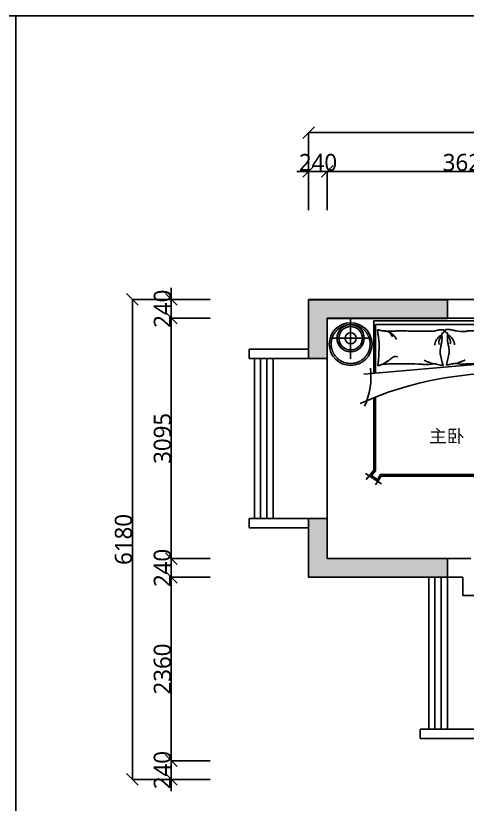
# Model space of a CAD drawing. Header units: millimetres. Extents: x -18923 to 87021, y -73077 to -1985.
# Drawn here: x 7563 to 13368, y -48829 to -38680 of the extents above; entities that cross this region are included whole.
import ezdxf

# ---------------------------------------------------------------- set-up
doc = ezdxf.new("R2010")
doc.units = ezdxf.units.MM
doc.header["$LTSCALE"] = 10
doc.linetypes.add('DASH', pattern=[0.35, 0.25, -0.1])
doc.layers.get('Defpoints').update_dxf_attribs({"color": 250})
for name, color, linetype in [('0文字-标注', 7, 'Continuous'), ('1结构-填充-剪力墙', 251, 'Continuous'), ('1结构-墙体', 7, 'Continuous'), ('1结构-楼梯-梯步', 49, 'Continuous'), ('1结构-窗及电梯', 133, 'Continuous'), ('2平面-家具-活动', 133, 'Continuous'), ('2平面-家具-细线', 8, 'Continuous'), ('5', 8, 'Continuous'), ('平面-文字', 255, 'Continuous')]:
    doc.layers.add(name, color=color, linetype=linetype)
doc.styles.add('dim_font', font='SIMPLEX.shx', dxfattribs={"width": 0.8})
doc.styles.add('图框－雅黑', font='')
doc.styles.get('图框－雅黑').set_extended_font_data('Microsoft YaHei')
doc.dimstyles.new('1-30', dxfattribs={"dimtxt": 150, "dimasz": 4, "dimexe": 1.5, "dimexo": 0, "dimgap": 0.6, "dimtad": 1, "dimdec": 0, "dimlfac": 30, "dimdsep": 46, "dimtxsty": 'dim_font', "dimblk": 'DOTSMALL', "dimcen": 4, "dimdle": 1.5, "dimclrd": 123, "dimclre": 123, "dimclrt": 256, "dimadec": 0, "dimazin": 0, "dimtfac": 1, "dimtdec": 0, "dimtix": 1, "dimtmove": 2, "dimatfit": 3, "dimldrblk": 'DOTSMALL', "dimfxl": 1.5, "dimarcsym": 0})

# ---------------------------------------------------------------- blocks, each defined once
blk = doc.blocks.new('_OBLIQUE')
at = {"color": 0, "linetype": 'ByBlock'}
blk.add_line((-0.5, -0.5), (0.5, 0.5), dxfattribs=at)
blk = doc.blocks.new('*D97')
at = {"layer": '0文字-标注', "color": 8, "lineweight": -2, "transparency": 16777216}
for p, q in [((10063, -42572), (9562, -42572)), ((9563, -42571), (9563, -45670)), ((10063, -45668), (9562, -45668))]:
    blk.add_line(p, q, dxfattribs=at)
at = {"layer": 'Defpoints', "color": 0, "transparency": 16777216}
for p in [(10063, -42572), (9563, -45668), (10063, -45668)]:
    blk.add_point(p, dxfattribs=at)
at = {"layer": '0文字-标注', "color": 8, "lineweight": -2, "transparency": 16777216, "xscale": 150, "yscale": 150, "zscale": 150}
for p, rotation in [((9563, -42572), 90), ((9563, -45668), 270)]:
    blk.add_blockref('_OBLIQUE', p, dxfattribs=dict(at, rotation=rotation))
at = {"layer": '0文字-标注', "color": 255, "transparency": 16777216, "insert": (9448, -44120), "char_height": 220, "attachment_point": 5, "rotation": 90, "style": '图框－雅黑'}
blk.add_mtext('3095', dxfattribs=at)
blk = doc.blocks.new('_DotSmall')
at = {"color": 0, "linetype": 'ByBlock', "const_width": 0.5}
blk.add_lwpolyline([(-0.0625, 0, 1), (0.0625, 0, 1)], format="xyb", close=True, dxfattribs=at)
blk = doc.blocks.new('*D98')
at = {"layer": '0文字-标注', "color": 8, "lineweight": -2, "transparency": 16777216}
for p, q in [((10063, -45908), (9562, -45908)), ((9563, -45907), (9563, -48272)), ((10063, -48270), (9562, -48270))]:
    blk.add_line(p, q, dxfattribs=at)
at = {"layer": 'Defpoints', "color": 0, "transparency": 16777216}
for p in [(10063, -45908), (9563, -48270), (10063, -48270)]:
    blk.add_point(p, dxfattribs=at)
at = {"layer": '0文字-标注', "color": 8, "lineweight": -2, "transparency": 16777216, "xscale": 150, "yscale": 150, "zscale": 150}
for p, rotation in [((9563, -45908), 90), ((9563, -48270), 270)]:
    blk.add_blockref('_OBLIQUE', p, dxfattribs=dict(at, rotation=rotation))
at = {"layer": '0文字-标注', "color": 255, "transparency": 16777216, "insert": (9448, -47089), "char_height": 220, "attachment_point": 5, "rotation": 90, "style": '图框－雅黑'}
blk.add_mtext('2360', dxfattribs=at)
blk = doc.blocks.new('*D99')
at = {"layer": '0文字-标注', "color": 8, "lineweight": -2, "transparency": 16777216}
for p, q in [((10063, -42332), (9062, -42332)), ((9063, -48512), (9063, -42331)), ((10063, -48510), (9062, -48510))]:
    blk.add_line(p, q, dxfattribs=at)
at = {"layer": 'Defpoints', "color": 0, "transparency": 16777216}
for p in [(9063, -42332), (10063, -42332), (10063, -48510)]:
    blk.add_point(p, dxfattribs=at)
at = {"layer": '0文字-标注', "color": 8, "lineweight": -2, "transparency": 16777216, "xscale": 150, "yscale": 150, "zscale": 150}
for p, rotation in [((9063, -42332), 90), ((9063, -48510), 270)]:
    blk.add_blockref('_OBLIQUE', p, dxfattribs=dict(at, rotation=rotation))
at = {"layer": '0文字-标注', "color": 255, "transparency": 16777216, "insert": (8948, -45421), "char_height": 220, "attachment_point": 5, "rotation": 90, "style": '图框－雅黑'}
blk.add_mtext('6180', dxfattribs=at)
blk = doc.blocks.new('*D100')
at = {"layer": '0文字-标注', "color": 8, "lineweight": -2, "transparency": 16777216}
for p, q in [((11567, -40684), (15194, -40684)), ((11569, -41184), (11569, -40683)), ((15193, -41184), (15193, -40683))]:
    blk.add_line(p, q, dxfattribs=at)
at = {"layer": 'Defpoints', "color": 0, "transparency": 16777216}
for p in [(15193, -40684), (11569, -41184), (15193, -41184)]:
    blk.add_point(p, dxfattribs=at)
at = {"layer": '0文字-标注', "color": 8, "lineweight": -2, "transparency": 16777216, "xscale": 150, "yscale": 150, "zscale": 150, "rotation": 180}
blk.add_blockref('_OBLIQUE', (11569, -40684), dxfattribs=at)
at = {"layer": '0文字-标注', "color": 8, "lineweight": -2, "transparency": 16777216, "xscale": 150, "yscale": 150, "zscale": 150}
blk.add_blockref('_OBLIQUE', (15193, -40684), dxfattribs=at)
at = {"layer": '0文字-标注', "color": 255, "transparency": 16777216, "insert": (13381, -40570), "char_height": 220, "attachment_point": 5, "style": '图框－雅黑'}
blk.add_mtext('3625', dxfattribs=at)
blk = doc.blocks.new('*D106')
at = {"layer": '0文字-标注', "color": 8, "lineweight": -2, "transparency": 16777216}
for p, q in [((31050, -40184), (11327, -40184)), ((11329, -41184), (11329, -40183)), ((31049, -41184), (31049, -40183))]:
    blk.add_line(p, q, dxfattribs=at)
at = {"layer": 'Defpoints', "color": 0, "transparency": 16777216}
for p in [(11329, -40184), (11329, -41184), (31049, -41184)]:
    blk.add_point(p, dxfattribs=at)
at = {"layer": '0文字-标注', "color": 8, "lineweight": -2, "transparency": 16777216, "xscale": 150, "yscale": 150, "zscale": 150, "rotation": 180}
blk.add_blockref('_OBLIQUE', (11329, -40184), dxfattribs=at)
at = {"layer": '0文字-标注', "color": 8, "lineweight": -2, "transparency": 16777216, "xscale": 150, "yscale": 150, "zscale": 150}
blk.add_blockref('_OBLIQUE', (31049, -40184), dxfattribs=at)
at = {"layer": '0文字-标注', "color": 255, "transparency": 16777216, "insert": (21189, -40069), "char_height": 220, "attachment_point": 5, "style": '图框－雅黑'}
blk.add_mtext('19720', dxfattribs=at)
blk = doc.blocks.new('*D112')
at = {"layer": '0文字-标注', "color": 8, "lineweight": -2, "transparency": 16777216}
for p, q in [((9563, -42332), (9563, -42182)), ((10063, -42332), (9562, -42332)), ((9563, -42332), (9563, -42572)), ((10063, -42572), (9562, -42572)), ((9563, -42572), (9563, -42722))]:
    blk.add_line(p, q, dxfattribs=at)
at = {"layer": 'Defpoints', "color": 0, "transparency": 16777216}
for p in [(10063, -42332), (9563, -42572), (10063, -42572)]:
    blk.add_point(p, dxfattribs=at)
at = {"layer": '0文字-标注', "color": 8, "lineweight": -2, "transparency": 16777216, "xscale": 150, "yscale": 150, "zscale": 150}
for p, rotation in [((9563, -42332), 270), ((9563, -42572), 90)]:
    blk.add_blockref('_OBLIQUE', p, dxfattribs=dict(at, rotation=rotation))
at = {"layer": '0文字-标注', "color": 255, "transparency": 16777216, "insert": (9448, -42452), "char_height": 220, "attachment_point": 5, "rotation": 90, "style": '图框－雅黑'}
blk.add_mtext('240', dxfattribs=at)
blk = doc.blocks.new('*D113')
at = {"layer": '0文字-标注', "color": 8, "lineweight": -2, "transparency": 16777216}
for p, q in [((9563, -45668), (9563, -45518)), ((10063, -45668), (9562, -45668)), ((9563, -45668), (9563, -45908)), ((10063, -45908), (9562, -45908)), ((9563, -45908), (9563, -46058))]:
    blk.add_line(p, q, dxfattribs=at)
at = {"layer": 'Defpoints', "color": 0, "transparency": 16777216}
for p in [(10063, -45668), (9563, -45908), (10063, -45908)]:
    blk.add_point(p, dxfattribs=at)
at = {"layer": '0文字-标注', "color": 8, "lineweight": -2, "transparency": 16777216, "xscale": 150, "yscale": 150, "zscale": 150}
for p, rotation in [((9563, -45668), 270), ((9563, -45908), 90)]:
    blk.add_blockref('_OBLIQUE', p, dxfattribs=dict(at, rotation=rotation))
at = {"layer": '0文字-标注', "color": 255, "transparency": 16777216, "insert": (9448, -45788), "char_height": 220, "attachment_point": 5, "rotation": 90, "style": '图框－雅黑'}
blk.add_mtext('240', dxfattribs=at)
blk = doc.blocks.new('*D114')
at = {"layer": '0文字-标注', "color": 8, "lineweight": -2, "transparency": 16777216}
for p, q in [((9563, -48270), (9563, -48120)), ((10063, -48270), (9562, -48270)), ((9563, -48270), (9563, -48510)), ((10063, -48510), (9562, -48510)), ((9563, -48510), (9563, -48660))]:
    blk.add_line(p, q, dxfattribs=at)
at = {"layer": 'Defpoints', "color": 0, "transparency": 16777216}
for p in [(10063, -48270), (9563, -48510), (10063, -48510)]:
    blk.add_point(p, dxfattribs=at)
at = {"layer": '0文字-标注', "color": 8, "lineweight": -2, "transparency": 16777216, "xscale": 150, "yscale": 150, "zscale": 150}
for p, rotation in [((9563, -48270), 270), ((9563, -48510), 90)]:
    blk.add_blockref('_OBLIQUE', p, dxfattribs=dict(at, rotation=rotation))
at = {"layer": '0文字-标注', "color": 255, "transparency": 16777216, "insert": (9448, -48390), "char_height": 220, "attachment_point": 5, "rotation": 90, "style": '图框－雅黑'}
blk.add_mtext('240', dxfattribs=at)
blk = doc.blocks.new('*D115')
at = {"layer": '0文字-标注', "color": 8, "lineweight": -2, "transparency": 16777216}
for p, q in [((11329, -40684), (11179, -40684)), ((11329, -41184), (11329, -40683)), ((11569, -40684), (11329, -40684)), ((11569, -41184), (11569, -40683)), ((11569, -40684), (11719, -40684))]:
    blk.add_line(p, q, dxfattribs=at)
at = {"layer": 'Defpoints', "color": 0, "transparency": 16777216}
for p in [(11329, -40684), (11329, -41184), (11569, -41184)]:
    blk.add_point(p, dxfattribs=at)
at = {"layer": '0文字-标注', "color": 8, "lineweight": -2, "transparency": 16777216, "xscale": 150, "yscale": 150, "zscale": 150}
blk.add_blockref('_OBLIQUE', (11329, -40684), dxfattribs=at)
at = {"layer": '0文字-标注', "color": 8, "lineweight": -2, "transparency": 16777216, "xscale": 150, "yscale": 150, "zscale": 150, "rotation": 180}
blk.add_blockref('_OBLIQUE', (11569, -40684), dxfattribs=at)
at = {"layer": '0文字-标注', "color": 255, "transparency": 16777216, "insert": (11449, -40570), "char_height": 220, "attachment_point": 5, "style": '图框－雅黑'}
blk.add_mtext('240', dxfattribs=at)
blk = doc.blocks.new('A$C0ED86D5A')
for p, q in [((-900, 0), (900, 0)), ((-900, 0), (-900, -676)), ((900, -520), (900, 0)), ((-1031, -687), (999, -511)), ((900, -1923), (900, -678)), ((-900, -989), (-900, -1923)), ((-900, -1923), (-1001, -2043)), ((1001, -2041), (900, -1923)), ((-1007, -1966), (-803, -2101)), ((-878, -2114), (-806, -2000)), ((-806, -2000), (806, -2000)), ((802, -2105), (999, -1966)), ((806, -2000), (864, -2135))]:
    blk.add_line(p, q)
at = {"color": 8}
for p, q in [((-880, -50), (880, -50)), ((-880, -674), (-880, -50)), ((880, -521), (880, -50))]:
    blk.add_line(p, q, dxfattribs=at)
for points in [[(-28, -162, 0.263368), (5, -140, 0.494818), (-6, -117, 0.049225), (-27, -115, 0.036831), (-55, -117, 0.041199), (-110, -130, -0.071727), (-141, -136, -0.006385), (-182, -136, -0.002592), (-283, -136, -0.005868), (-482, -131, 0.011777), (-581, -130, 0.016425), (-611, -131, -0.009379), (-663, -135, -0.018688), (-728, -135, -0.017327), (-798, -130, -0.106612), (-826, -121, 0.151784), (-845, -117, 0.076444), (-854, -119, 0.215512), (-857, -121, 0.585858), (-854, -125, -0.363489), (-848, -128, -0.191716), (-848, -142, 0.129675), (-850, -162, 0.01735), (-846, -182, -0.019326), (-843, -200, -0.018818), (-835, -282, -0.021828), (-834, -353, -0.006204), (-836, -394, -0.001963), (-843, -522, -0.028341), (-848, -565, 0.117014), (-848, -576, 0.36606), (-846, -577, 0.03973), (-830, -574, 0.049781), (-813, -567, -0.068397), (-800, -562, -0.03665), (-778, -559, -0.009662), (-692, -556, -0.00649), (-479, -553, -0.009711), (-337, -557, -0.010961), (-286, -560, 0.010274), (-231, -563, 0.060802), (-162, -558, -0.078005), (-108, -556, -0.047825), (-81, -561, 0.034494), (-44, -570, 0.023571), (-14, -574, 0.510228), (-12, -572), (-21, -536), (-46, -437, -0.073041), (-49, -414, -0.023305), (-42, -340, -0.018299), (-37, -313, 0.01097), (-28, -267, 0.042281), (-24, -226, 0.027201), (-28, -162)], [(47, -158, -0.263368), (14, -135, -0.494818), (25, -113, -0.049225), (46, -111, -0.036831), (74, -113, -0.031893), (120, -122, 0.035782), (161, -131, 0.032941), (268, -138, 0.10377), (302, -131, 0.002966), (576, -128, -0.033397), (600, -125, -0.03204), (645, -126, 0.038141), (682, -130, 0.010837), (760, -129, 0.014624), (817, -125, 0.111249), (844, -117, -0.153708), (865, -112, -0.076444), (874, -114, -0.215512), (876, -116, -0.585858), (873, -120, 0.363489), (867, -123, 0.191716), (867, -137, -0.129675), (869, -157, -0.01735), (866, -177, 0.019326), (862, -195, 0.018818), (855, -277, 0.021828), (853, -348, 0.006204), (855, -389, 0.001963), (862, -517, 0.003705), (863, -523)], [(533, -552, 0.016207), (506, -552, 0.002229), (305, -555, -0.008153), (250, -559, -0.06251), (182, -553, 0.078669), (127, -551, 0.047825), (100, -556, -0.034494), (63, -565, -0.023571), (33, -569, -0.510228), (32, -568), (41, -531), (65, -432, 0.073041), (68, -409, 0.023305), (61, -336, 0.018299), (56, -308, -0.01097), (47, -263, -0.042281), (44, -221, -0.027201), (47, -157)]]:
    blk.add_lwpolyline(points, format="xyb")
for points in [[(-785, -128, -0.088153), (-743, -132, -0.088153), (-706, -150, -0.077547), (-680, -176, -0.077547), (-663, -209)], [(-686, -135, 0.035412), (-685, -150, 0.078915), (-683, -157, 0.145992), (-660, -181, -0.107948), (-626, -211, -0.032225), (-619, -223, -0.023191), (-611, -240)], [(-28, -182, 0.077379), (-70, -213, 0.077379), (-100, -254, 0.047525), (-112, -284, 0.047525), (-118, -315)], [(-26, -202, 0.05369), (-43, -217, 0.070312), (-53, -232, 0.015448), (-57, -242, 0.013244), (-62, -254, 0.082127), (-66, -276, 0.064164), (-62, -304)], [(45, -197, -0.05369), (62, -212, -0.070312), (72, -227, -0.015448), (77, -237, -0.013244), (81, -250, -0.082127), (85, -271, -0.064164), (81, -299)], [(47, -178, -0.077379), (89, -208, -0.077379), (119, -250, -0.047525), (131, -279, -0.047525), (137, -311)], [(705, -130, -0.035412), (704, -146, -0.078915), (702, -152, -0.145992), (679, -177, 0.107948), (646, -206, 0.032225), (638, -218, 0.023191), (630, -236)], [(804, -123, 0.088153), (762, -127, 0.088153), (725, -146, 0.077547), (699, -172, 0.077547), (682, -204)], [(-789, -560, 0.014819), (-745, -534, 0.01826), (-710, -511, 0.018079), (-679, -486, -0.024935), (-656, -468, -0.13461), (-635, -460, -0.070708), (-593, -463)], [(156, -550, 0.009729), (189, -539, 0.009729), (221, -527, 0.007971), (247, -516, 0.007971), (273, -504)], [(772, -531, 0.003584), (762, -524, 0.024599), (730, -506, 0.018313), (711, -478, 0.015937), (675, -463, 0.072521), (655, -459, 0.033339), (612, -459)], [(-137, -555, -0.009729), (-169, -544, -0.009729), (-202, -532, -0.007971), (-228, -521, -0.007971), (-253, -509)]]:
    blk.add_lwpolyline(points, format="xyb", dxfattribs=at)
for points in [[(-626, -211, 0.031223), (-649, -186, 0.023666), (-683, -157), (-683, -157, -0.023666), (-649, -186), (-649, -186), (-649, -186, -0.031223), (-626, -211)], [(646, -206, -0.031223), (668, -182, -0.023666), (702, -152), (702, -152, 0.023666), (668, -182), (668, -182), (668, -182, 0.031223), (646, -206)], [(-742, -529), (-742, -529, -0.024599), (-710, -511), (-710, -511, 0.024599), (-742, -529), (-742, -529)]]:
    blk.add_lwpolyline(points, format="xyb", close=True, dxfattribs=at)
for points in [[(-66, -276), (-66, -276)], [(85, -271), (85, -271)]]:
    blk.add_lwpolyline(points, close=True, dxfattribs=at)
for points in [[(-200, -532, -0.001202), (-204, -531, 0.001708), (-199, -533, -0.000179), (-199, -533, -0.001055), (-203, -531, 0.001291), (-198, -533, -0.001222), (-202, -531, -0.00077), (-205, -530, 0.010733), (-169, -544, -0.000007), (-169, -544, -0.009297)], [(-12, -572), (-12, -574, -0.001167), (-14, -574, 0.510231)], [(219, -528, 0.001202), (223, -526, -0.001708), (218, -528, 0.000179), (218, -528, 0.001055), (222, -527, -0.001291), (218, -528, 0.001222), (222, -527, 0.00077), (224, -526, -0.010733), (189, -539, 0.000007), (189, -539, 0.009297)]]:
    blk.add_lwpolyline(points, format="xyb", close=True)
blk.add_lwpolyline([(880, -675), (880, -1931), (932, -1991), (851, -2047), (819, -1980), (-819, -1980), (-851, -2047), (-932, -1991), (-880, -1931), (-880, -979)], dxfattribs=at)
for centre, radius, start, end in [((1294, -600), 350, 160.8864, 198.0112), ((742, -5122), 4447, 86.6052, 114.1592), ((-1851, -719), 913, 335.2664, 6.8558)]:
    blk.add_arc(centre, radius, start, end)
blk = doc.blocks.new('df')
at = {"color": 8, "linetype": 'DASH', "ltscale": 400}
for p, q in [((137444.6, 23361.8), (137444.6, 23715.5)), ((137444.6, 23361.8), (137444.6, 23715.5)), ((137267.7, 23538.7), (137621.4, 23538.7))]:
    blk.add_line(p, q, dxfattribs=at)
at = {"ltscale": 300}
for radius in [117.2, 101.1, 47.9]:
    blk.add_circle((137444.6, 23538.7), radius, dxfattribs=at)
at = {"layer": '5', "linetype": 'DASH', "ltscale": 400}
blk.add_line((137267.7, 23538.7), (137621.4, 23538.7), dxfattribs=at)
at = {"layer": '5', "ltscale": 300}
blk.add_circle((137444.6, 23538.7), 101.1, dxfattribs=at)

msp = doc.modelspace()

# ---------------------------------------------------------------- hatches: boundary and pattern name
at = {"layer": '1结构-填充-剪力墙'}
h = msp.add_hatch(color=256, dxfattribs=at)
h.dxf.hatch_style = 1
h.paths.add_polyline_path([(13113.7, -42336.2), (11328.7, -42336.2), (11328.7, -43091.2), (11568.7, -43091.2), (11568.7, -42576.2), (11568.7, -42572.2), (13113.7, -42572.2)])
h = msp.add_hatch(color=256, dxfattribs=at)
h.dxf.hatch_style = 1
h.paths.add_polyline_path([(13113.7, -45668.2), (11568.7, -45668.2), (11568.7, -45153.2), (11328.7, -45153.2), (11328.7, -45908.2), (13113.7, -45908.2)])

# ---------------------------------------------------------------- linework, layer by layer
at = {"layer": '1结构-墙体'}
for p, q in [((15432.7, -42332.2), (11328.7, -42332.2)), ((11328.7, -42332.2), (11328.7, -42971.2)), ((15192.7, -42572.2), (11568.7, -42572.2)), ((11568.7, -42572.2), (11568.7, -43091.2)), ((11328.7, -42971.2), (10562.7, -42971.2)), ((10562.7, -43091.2), (10562.7, -42971.2)), ((11568.7, -43091.2), (10562.7, -43091.2)), ((10562.7, -45153.2), (11568.7, -45153.2)), ((10562.7, -45273.2), (10562.7, -45153.2)), ((11568.7, -45153.2), (11568.7, -45668.2)), ((10562.7, -45273.2), (11328.7, -45273.2)), ((11328.7, -45273.2), (11328.7, -45908.2)), ((11568.7, -45668.2), (13413.7, -45668.2)), ((11328.7, -45908.2), (13313.7, -45908.2)), ((13313.7, -46141.2), (13313.7, -45908.2)), ((15311.7, -46141.2), (13313.7, -46141.2)), ((12761, -47865.2), (13781.7, -47865.2)), ((12761, -47985.2), (12761, -47865.2)), ((12761, -47985.2), (13541.7, -47985.2))]:
    msp.add_line(p, q, dxfattribs=at)
for points in [[(11568.7, -43091.2), (11328.7, -43091.2), (11328.7, -42336.2), (13113.7, -42336.2), (13113.7, -42576.2), (11568.7, -42576.2)], [(11568.7, -45153.2), (11328.7, -45153.2), (11328.7, -45908.2), (13113.7, -45908.2), (13113.7, -45668.2), (11568.7, -45668.2)]]:
    msp.add_lwpolyline(points, close=True, dxfattribs=at)
at = {"layer": '1结构-楼梯-梯步'}
msp.add_lwpolyline([(-18923.3, -38680.5), (60534.7, -38680.5), (60534.7, -73076.9), (-18923.3, -73076.9)], close=True, dxfattribs=at)
at = {"layer": '1结构-窗及电梯'}
for p, q in [((10631.7, -43091.2), (10631.7, -45153.2)), ((10711.7, -43091.2), (10711.7, -45153.2)), ((10791.7, -43091.2), (10791.7, -45153.2)), ((10871.7, -43091.2), (10871.7, -45153.2)), ((11568.7, -45153.2), (11568.7, -43091.2)), ((12873.7, -45908.2), (12873.7, -47865.2)), ((12953.7, -45908.2), (12953.7, -47865.2)), ((13033.7, -45908.2), (13033.7, -47865.2)), ((13113.7, -45908.2), (13113.7, -47865.2))]:
    msp.add_line(p, q, dxfattribs=at)
at = {"layer": '2平面-家具-活动'}
msp.add_circle((11868.7, -42906.2), 275, dxfattribs=at)
at = {"layer": '2平面-家具-细线', "color": 8, "linetype": 'DASH', "ltscale": 0.5}
msp.add_circle((11868.7, -42906.2), 250, dxfattribs=at)
at = {"layer": 'Defpoints', "color": 1}
msp.add_lwpolyline([(7562.7, -38680.5), (34048.7, -38680.5), (34048.7, -51551.2), (7562.7, -51551.2)], close=True, dxfattribs=at)

# ---------------------------------------------------------------- block references
at = {"layer": '2平面-家具-活动', "extrusion": (0, 0, -1), "xscale": 1.492663972545415, "yscale": 1.492663972545415, "zscale": -1.492663972720542, "rotation": 270}
msp.add_blockref('df', (-47004, 162327.4), dxfattribs=at)
at = {"layer": '2平面-家具-活动'}
msp.add_blockref('A$C0ED86D5A', (13068.7, -42606.2), dxfattribs=at)

# ---------------------------------------------------------------- texts
at = {"layer": '平面-文字', "style": '图框－雅黑'}
msp.add_text('主卧', height=166.4, dxfattribs=at).set_placement((12878, -44174.9))

# ---------------------------------------------------------------- dimensions: what is measured, and where the dimension line sits
at = {"layer": '0文字-标注'}
for base, p1, p2, picture, middle in [((11328.7, -40184.2), (31048.7, -41184.2), (11328.7, -41184.2), '*D106', (21188.7, -40069.3)), ((11328.7, -40684.2), (11568.7, -41184.2), (11328.7, -41184.2), '*D115', (11448.7, -40569.9)), ((15192.7, -40684.2), (11568.7, -41184.2), (15192.7, -41184.2), '*D100', (13380.7, -40569.8))]:
    dim = msp.add_linear_dim(base=base, p1=p1, p2=p2, dimstyle='1-30', override={"dimtxt": 220, "dimasz": 150, "dimexe": 1, "dimlfac": 1, "dimrnd": 5, "dimtxsty": '图框－雅黑', "dimblk1": 'OBLIQUE', "dimblk2": 'OBLIQUE', "dimsah": 1, "dimclrd": 8, "dimclre": 8, "dimclrt": 255}, dxfattribs=at)
    dim.commit()
    dim.dimension.update_dxf_attribs({"geometry": picture, "text_midpoint": middle})
for base, p1, p2, picture, middle in [((9562.7, -42572.2), (10062.7, -42332.2), (10062.7, -42572.2), '*D112', (9448.4, -42452.2)), ((9062.7, -42332.2), (10062.7, -48510.2), (10062.7, -42332.2), '*D99', (8947.8, -45421.2)), ((9562.7, -45668.2), (10062.7, -42572.2), (10062.7, -45668.2), '*D97', (9448.3, -44120.2)), ((9562.7, -45908.2), (10062.7, -45668.2), (10062.7, -45908.2), '*D113', (9448.4, -45788.2)), ((9562.7, -48270.2), (10062.7, -45908.2), (10062.7, -48270.2), '*D98', (9448.4, -47089.2)), ((9562.7, -48510.2), (10062.7, -48270.2), (10062.7, -48510.2), '*D114', (9448.4, -48390.2))]:
    dim = msp.add_linear_dim(base=base, p1=p1, p2=p2, angle=90, dimstyle='1-30', override={"dimtxt": 220, "dimasz": 150, "dimexe": 1, "dimlfac": 1, "dimrnd": 5, "dimtxsty": '图框－雅黑', "dimblk1": 'OBLIQUE', "dimblk2": 'OBLIQUE', "dimsah": 1, "dimclrd": 8, "dimclre": 8, "dimclrt": 255}, dxfattribs=at)
    dim.commit()
    dim.dimension.update_dxf_attribs({"geometry": picture, "text_midpoint": middle})

doc.saveas('drawing.dxf')
